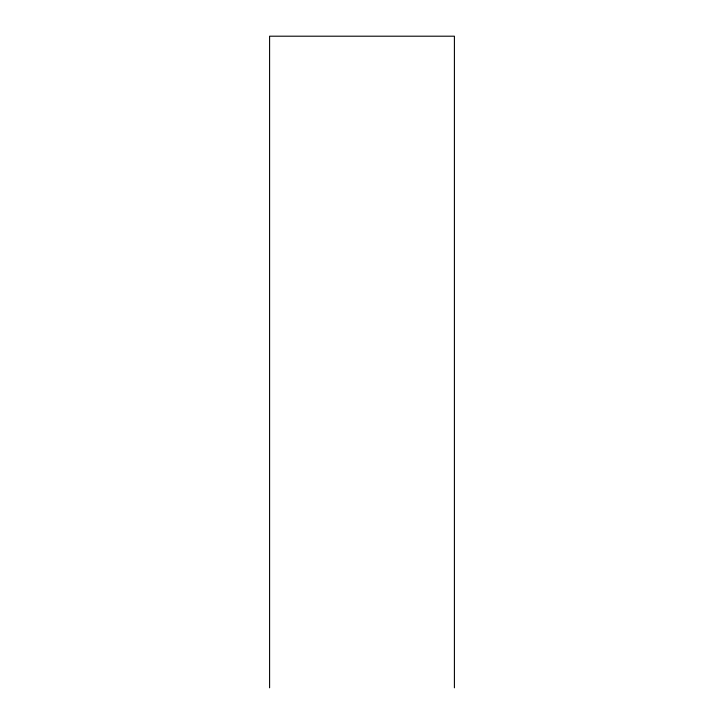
<?xml version="1.0" encoding="UTF-8"?>
<svg xmlns="http://www.w3.org/2000/svg" width="724" height="724" viewBox="0 0 724 724"><rect width="100%" height="100%" fill="white"/><g stroke="black" fill="none" stroke-linecap="round" stroke-linejoin="round"><path stroke-width="1.09" d="M454.41 687.8L454.41 36.2L269.59 36.2L269.59 687.8"/></g></svg>
